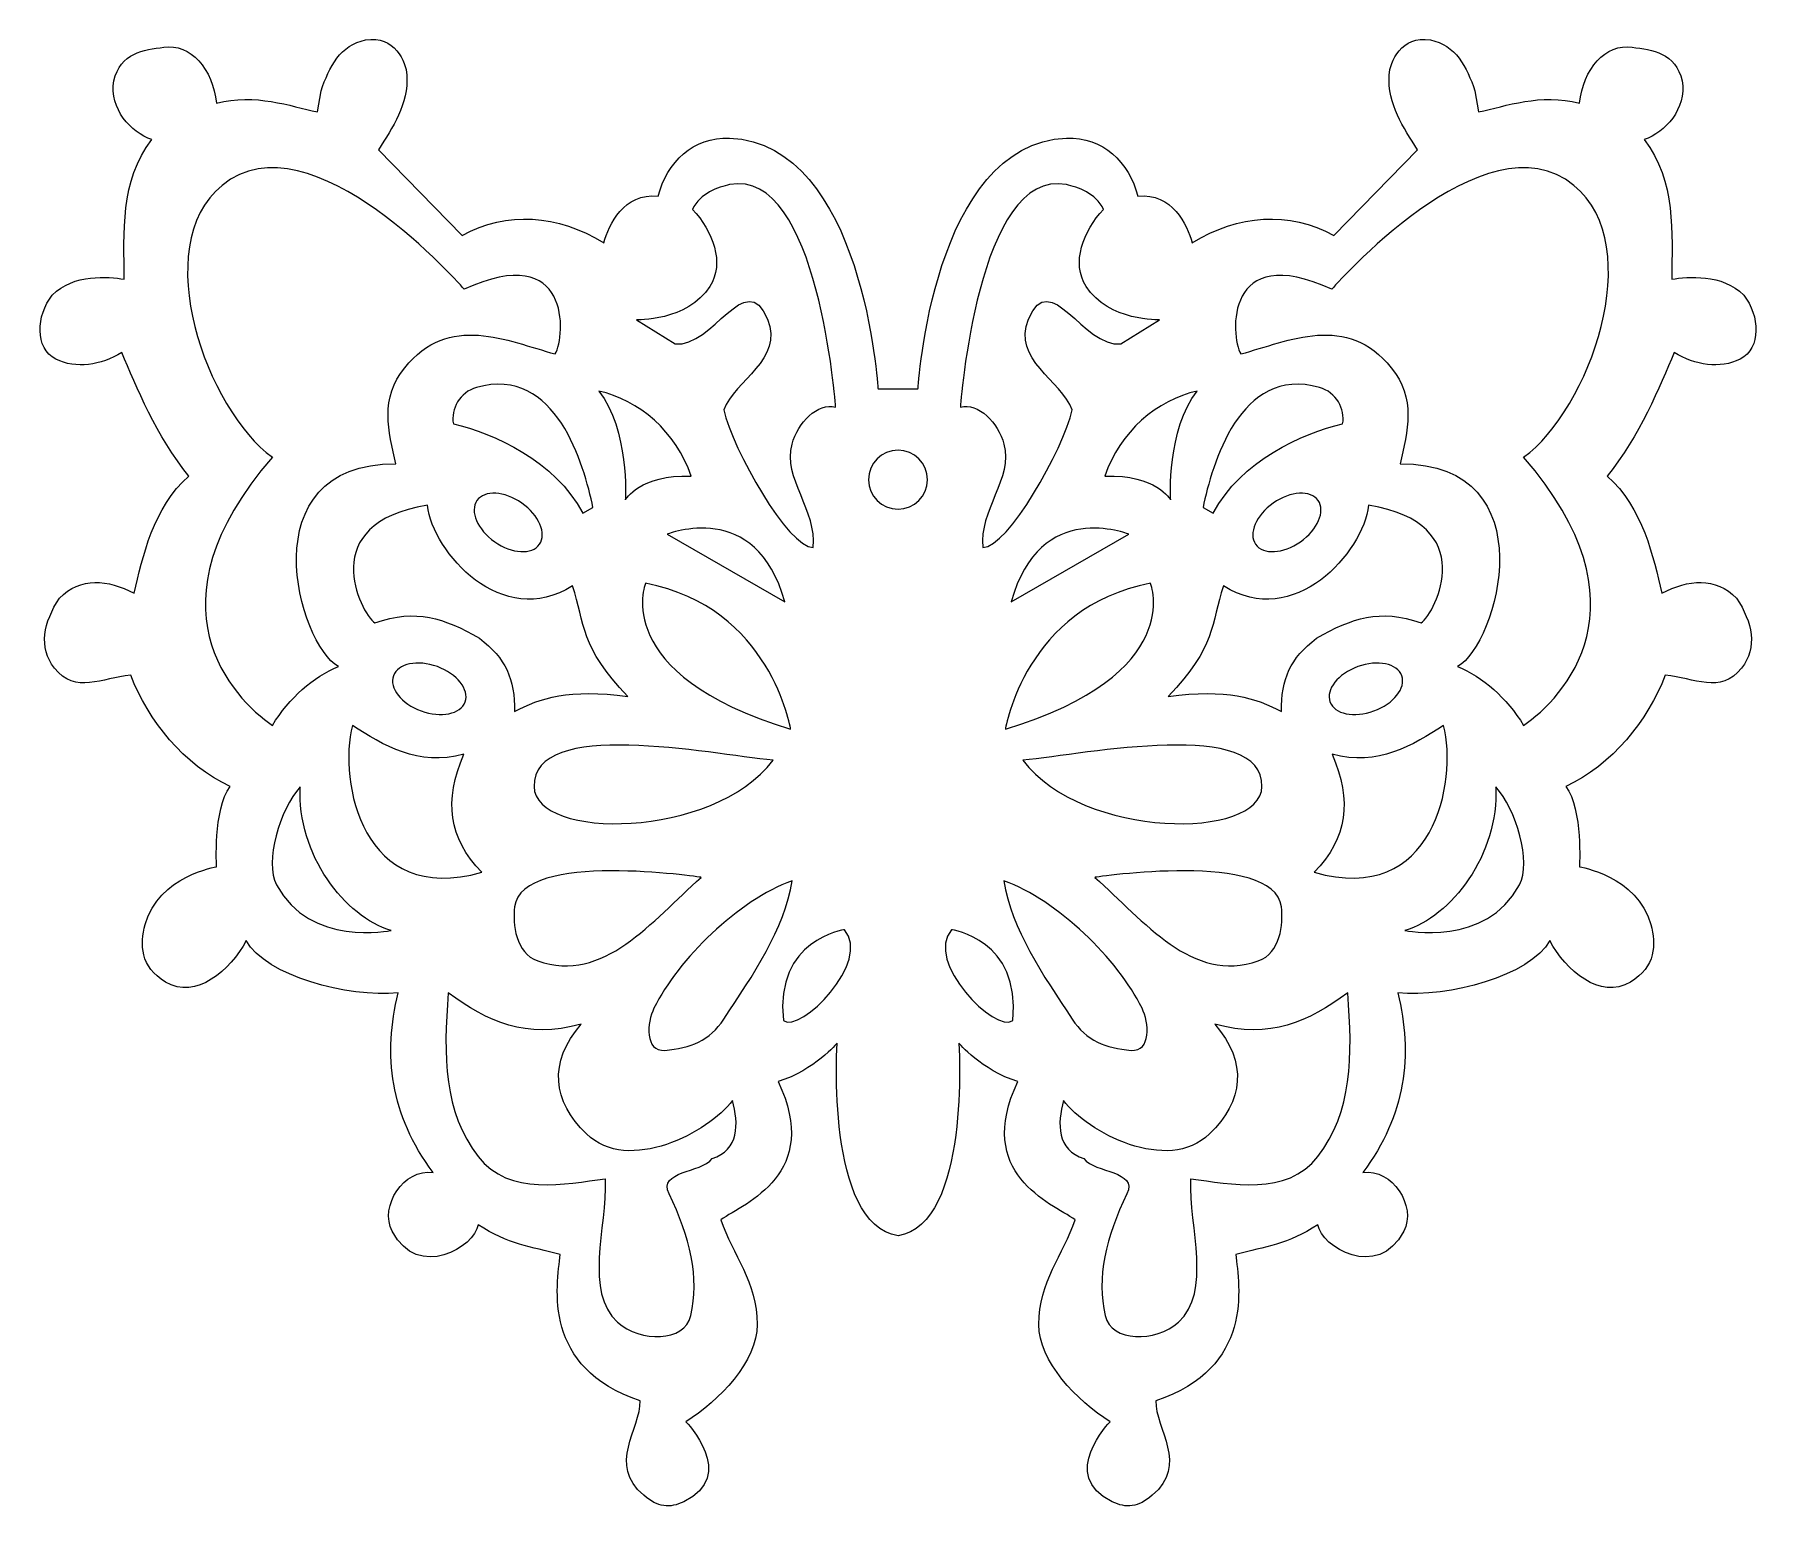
# Model space of a CAD drawing. Header units: centimetres. Extents: x 1 to 127, y -92 to 6.
# Drawn here: x 38.1 to 49.88, y -77.62 to -67.57 of the extents above; entities that cross this region are included whole.
import ezdxf

# ---------------------------------------------------------------- set-up
doc = ezdxf.new("R2010")
doc.units = ezdxf.units.CM
doc.header["$MEASUREMENT"] = 0
doc.layers.add('layer 1', color=7, linetype='Continuous')

msp = doc.modelspace()

# ---------------------------------------------------------------- linework, layer by layer
at = {"layer": 'layer 1', "color": 250}
for points, knots in [([(40.58372, -74.10079), (40.47964, -74.52206), (40.5292, -74.93342), (40.82162, -75.32495), (40.82162, -75.32495), (40.62224, -75.29769), (40.45369, -75.55332), (40.54408, -75.72639), (40.54408, -75.72639), (40.72137, -76.0659), (41.10907, -75.83049), (41.12889, -75.68179), (41.12889, -75.68179), (41.33705, -75.81561), (41.48574, -75.83049), (41.68895, -75.88499), (41.68895, -75.88499), (41.66416, -76.09811), (41.56391, -76.66063), (42.23412, -76.88118), (42.23412, -76.88118), (42.23907, -77.07448), (42.00614, -77.31731), (42.2589, -77.52548), (42.2589, -77.52548), (42.35306, -77.60972), (42.43604, -77.61604), (42.53149, -77.57008), (42.53149, -77.57008), (42.90208, -77.39166), (42.54636, -77.02491), (42.54636, -77.02491), (42.54636, -77.02491), (42.77435, -76.88118), (43.03207, -76.61356), (43.03207, -76.3608), (43.03207, -76.3608), (43.03207, -76.07348), (42.86355, -75.88499), (42.78425, -75.64711), (42.78425, -75.64711), (42.95277, -75.53311), (43.47203, -75.33486), (43.17579, -74.70544), (43.17579, -74.70544), (43.42247, -74.62861), (43.57724, -74.44277), (43.57724, -74.44277), (43.57724, -74.44277), (43.57724, -74.44277), (43.49681, -75.68179), (43.99243, -75.75613), (43.99243, -75.75613), (44.48804, -75.68179), (44.40762, -74.44277), (44.40762, -74.44277), (44.40762, -74.44277), (44.40762, -74.44277), (44.56238, -74.62861), (44.80906, -74.70544), (44.80906, -74.70544), (44.51282, -75.33486), (45.0321, -75.53311), (45.2006, -75.64711), (45.2006, -75.64711), (45.1213, -75.88499), (44.95279, -76.07348), (44.95279, -76.3608), (44.95279, -76.3608), (44.95279, -76.61356), (45.21052, -76.88118), (45.43849, -77.02491), (45.43849, -77.02491), (45.43849, -77.02491), (45.08279, -77.39166), (45.45337, -77.57008), (45.45337, -77.57008), (45.54883, -77.61604), (45.63179, -77.60972), (45.72595, -77.52548), (45.72595, -77.52548), (45.97872, -77.31731), (45.74577, -77.07448), (45.75073, -76.88118), (45.75073, -76.88118), (46.42095, -76.66063), (46.3207, -76.09811), (46.29592, -75.88499), (46.29592, -75.88499), (46.49912, -75.83049), (46.6478, -75.81561), (46.85596, -75.68179), (46.85596, -75.68179), (46.87578, -75.83049), (47.26349, -76.0659), (47.44078, -75.72639), (47.44078, -75.72639), (47.53116, -75.55332), (47.36262, -75.29769), (47.16323, -75.32495), (47.16323, -75.32495), (47.45565, -74.93342), (47.50521, -74.52206), (47.40113, -74.10079), (47.40113, -74.10079), (47.7431, -74.13547), (48.30429, -73.98432), (48.43698, -73.74394), (48.43698, -73.74394), (48.54601, -73.94715), (48.78029, -74.15052), (48.98709, -74.02643), (48.98709, -74.02643), (49.16057, -73.92237), (49.16261, -73.76956), (49.12587, -73.6349), (49.12587, -73.6349), (49.03532, -73.30284), (48.63882, -73.24087), (48.63882, -73.24087), (48.63882, -73.24087), (48.63882, -73.24087), (48.66495, -72.85183), (48.54601, -72.69323), (48.54601, -72.69323), (48.86185, -72.54702), (49.10605, -72.24223), (49.225, -71.93494), (49.225, -71.93494), (49.42325, -71.94981), (49.59993, -72.07052), (49.7454, -71.88538), (49.7454, -71.88538), (49.85442, -71.7466), (49.81974, -71.57314), (49.7107, -71.4096), (49.7107, -71.4096), (49.56698, -71.26091), (49.38225, -71.28321), (49.20022, -71.3749), (49.20022, -71.3749), (49.14571, -71.13204), (49.07135, -70.79007), (48.82851, -70.57695), (48.82851, -70.57695), (49.04657, -70.30932), (49.19031, -69.9624), (49.28447, -69.73441), (49.28447, -69.73441), (49.43181, -69.82113), (49.59672, -69.8484), (49.73548, -69.77902), (49.73548, -69.77902), (49.88068, -69.70642), (49.8693, -69.48165), (49.76026, -69.34287), (49.76026, -69.34287), (49.61158, -69.19419), (49.37864, -69.21897), (49.2696, -69.23383), (49.2696, -69.23383), (49.2696, -68.92159), (49.29935, -68.56475), (49.08127, -68.28226), (49.08127, -68.28226), (49.225, -68.2327), (49.36986, -68.0741), (49.34012, -67.8808), (49.34012, -67.8808), (49.29552, -67.69247), (49.13692, -67.66769), (48.99814, -67.65283), (48.99814, -67.65283), (48.81972, -67.62309), (48.6636, -67.80151), (48.64018, -68.03445), (48.64018, -68.03445), (48.37254, -67.96507), (48.1396, -68.05426), (47.95126, -68.09392), (47.95126, -68.09392), (47.95126, -68.09392), (47.92648, -67.95019), (47.92648, -67.95019), (47.92648, -67.95019), (47.87198, -67.78664), (47.79503, -67.63555), (47.62281, -67.60325), (47.62281, -67.60325), (47.42457, -67.5661), (47.34661, -67.75691), (47.34167, -67.84116), (47.34167, -67.84116), (47.3297, -68.04453), (47.44078, -68.198), (47.53495, -68.35164), (47.53495, -68.35164), (47.53495, -68.35164), (46.96499, -68.93647), (46.96499, -68.93647), (46.96499, -68.93647), (46.65771, -68.76796), (46.31574, -68.79274), (45.99854, -68.98603), (45.99854, -68.98603), (45.96385, -68.86213), (45.86337, -68.64405), (45.62796, -68.66883), (45.62796, -68.66883), (45.56848, -68.43589), (45.38894, -68.26226), (45.14113, -68.27234), (45.14113, -68.27234), (44.22785, -68.30951), (44.12871, -69.98222), (44.12871, -69.98222), (44.12871, -69.98222), (44.12871, -69.98222), (43.85613, -69.98222), (43.85613, -69.98222), (43.85613, -69.98222), (43.85613, -69.98222), (43.75701, -68.30951), (42.84373, -68.27234), (42.84373, -68.27234), (42.59591, -68.26226), (42.41638, -68.43589), (42.3569, -68.66883), (42.3569, -68.66883), (42.12147, -68.64405), (42.021, -68.86213), (41.98632, -68.98603), (41.98632, -68.98603), (41.66912, -68.79274), (41.32715, -68.76796), (41.01987, -68.93647), (41.01987, -68.93647), (41.01987, -68.93647), (40.4499, -68.35164), (40.4499, -68.35164), (40.4499, -68.35164), (40.54408, -68.198), (40.65515, -68.04453), (40.6432, -67.84116), (40.6432, -67.84116), (40.63824, -67.75691), (40.56029, -67.5661), (40.36204, -67.60325), (40.36204, -67.60325), (40.18982, -67.63555), (40.11288, -67.78664), (40.05836, -67.95019), (40.05836, -67.95019), (40.05836, -67.95019), (40.03358, -68.09392), (40.03358, -68.09392), (40.03358, -68.09392), (39.84525, -68.05426), (39.61231, -67.96507), (39.34469, -68.03445), (39.34469, -68.03445), (39.32125, -67.80151), (39.16514, -67.62309), (38.98672, -67.65283), (38.98672, -67.65283), (38.84794, -67.66769), (38.68934, -67.69247), (38.64473, -67.8808), (38.64473, -67.8808), (38.61499, -68.0741), (38.75986, -68.2327), (38.90358, -68.28226), (38.90358, -68.28226), (38.6855, -68.56475), (38.71524, -68.92159), (38.71524, -69.23383), (38.71524, -69.23383), (38.60622, -69.21897), (38.37328, -69.19419), (38.22459, -69.34287), (38.22459, -69.34287), (38.11555, -69.48165), (38.10417, -69.70642), (38.24937, -69.77902), (38.24937, -69.77902), (38.38814, -69.8484), (38.55304, -69.82113), (38.70038, -69.73441), (38.70038, -69.73441), (38.79454, -69.9624), (38.93828, -70.30932), (39.15635, -70.57695), (39.15635, -70.57695), (38.9135, -70.79007), (38.83916, -71.13204), (38.78464, -71.3749), (38.78464, -71.3749), (38.6026, -71.28321), (38.41788, -71.26091), (38.27415, -71.4096), (38.27415, -71.4096), (38.16511, -71.57314), (38.13043, -71.7466), (38.23946, -71.88538), (38.23946, -71.88538), (38.38492, -72.07052), (38.56162, -71.94981), (38.75986, -71.93494), (38.75986, -71.93494), (38.8788, -72.24223), (39.12301, -72.54702), (39.43885, -72.69323), (39.43885, -72.69323), (39.31991, -72.85183), (39.34602, -73.24087), (39.34602, -73.24087), (39.34602, -73.24087), (39.34602, -73.24087), (38.94954, -73.30284), (38.85898, -73.6349), (38.85898, -73.6349), (38.82226, -73.76956), (38.82428, -73.92237), (38.99776, -74.02643), (38.99776, -74.02643), (39.20455, -74.15052), (39.43885, -73.94715), (39.54789, -73.74394), (39.54789, -73.74394), (39.68057, -73.98432), (40.24174, -74.13547), (40.58372, -74.10079)], [0, 0, 0, 0, 0.01190476, 0.01190476, 0.01190476, 0.01190476, 0.02380952, 0.02380952, 0.02380952, 0.02380952, 0.03571429, 0.03571429, 0.03571429, 0.03571429, 0.04761905, 0.04761905, 0.04761905, 0.04761905, 0.05952381, 0.05952381, 0.05952381, 0.05952381, 0.07142857, 0.07142857, 0.07142857, 0.07142857, 0.08333333, 0.08333333, 0.08333333, 0.08333333, 0.0952381, 0.0952381, 0.0952381, 0.0952381, 0.10714286, 0.10714286, 0.10714286, 0.10714286, 0.11904762, 0.11904762, 0.11904762, 0.11904762, 0.13095238, 0.13095238, 0.13095238, 0.13095238, 0.14285714, 0.14285714, 0.14285714, 0.14285714, 0.1547619, 0.1547619, 0.1547619, 0.1547619, 0.16666667, 0.16666667, 0.16666667, 0.16666667, 0.17857143, 0.17857143, 0.17857143, 0.17857143, 0.19047619, 0.19047619, 0.19047619, 0.19047619, 0.20238095, 0.20238095, 0.20238095, 0.20238095, 0.21428571, 0.21428571, 0.21428571, 0.21428571, 0.22619048, 0.22619048, 0.22619048, 0.22619048, 0.23809524, 0.23809524, 0.23809524, 0.23809524, 0.25, 0.25, 0.25, 0.25, 0.26190476, 0.26190476, 0.26190476, 0.26190476, 0.27380952, 0.27380952, 0.27380952, 0.27380952, 0.28571429, 0.28571429, 0.28571429, 0.28571429, 0.29761905, 0.29761905, 0.29761905, 0.29761905, 0.30952381, 0.30952381, 0.30952381, 0.30952381, 0.32142857, 0.32142857, 0.32142857, 0.32142857, 0.33333333, 0.33333333, 0.33333333, 0.33333333, 0.3452381, 0.3452381, 0.3452381, 0.3452381, 0.35714286, 0.35714286, 0.35714286, 0.35714286, 0.36904762, 0.36904762, 0.36904762, 0.36904762, 0.38095238, 0.38095238, 0.38095238, 0.38095238, 0.39285714, 0.39285714, 0.39285714, 0.39285714, 0.4047619, 0.4047619, 0.4047619, 0.4047619, 0.41666667, 0.41666667, 0.41666667, 0.41666667, 0.42857143, 0.42857143, 0.42857143, 0.42857143, 0.44047619, 0.44047619, 0.44047619, 0.44047619, 0.45238095, 0.45238095, 0.45238095, 0.45238095, 0.46428571, 0.46428571, 0.46428571, 0.46428571, 0.47619048, 0.47619048, 0.47619048, 0.47619048, 0.48809524, 0.48809524, 0.48809524, 0.48809524, 0.5, 0.5, 0.5, 0.5, 0.51190476, 0.51190476, 0.51190476, 0.51190476, 0.52380952, 0.52380952, 0.52380952, 0.52380952, 0.53571429, 0.53571429, 0.53571429, 0.53571429, 0.54761905, 0.54761905, 0.54761905, 0.54761905, 0.55952381, 0.55952381, 0.55952381, 0.55952381, 0.57142857, 0.57142857, 0.57142857, 0.57142857, 0.58333333, 0.58333333, 0.58333333, 0.58333333, 0.5952381, 0.5952381, 0.5952381, 0.5952381, 0.60714286, 0.60714286, 0.60714286, 0.60714286, 0.61904762, 0.61904762, 0.61904762, 0.61904762, 0.63095238, 0.63095238, 0.63095238, 0.63095238, 0.64285714, 0.64285714, 0.64285714, 0.64285714, 0.6547619, 0.6547619, 0.6547619, 0.6547619, 0.66666667, 0.66666667, 0.66666667, 0.66666667, 0.67857143, 0.67857143, 0.67857143, 0.67857143, 0.69047619, 0.69047619, 0.69047619, 0.69047619, 0.70238095, 0.70238095, 0.70238095, 0.70238095, 0.71428571, 0.71428571, 0.71428571, 0.71428571, 0.72619048, 0.72619048, 0.72619048, 0.72619048, 0.73809524, 0.73809524, 0.73809524, 0.73809524, 0.75, 0.75, 0.75, 0.75, 0.76190476, 0.76190476, 0.76190476, 0.76190476, 0.77380952, 0.77380952, 0.77380952, 0.77380952, 0.78571429, 0.78571429, 0.78571429, 0.78571429, 0.79761905, 0.79761905, 0.79761905, 0.79761905, 0.80952381, 0.80952381, 0.80952381, 0.80952381, 0.82142857, 0.82142857, 0.82142857, 0.82142857, 0.83333333, 0.83333333, 0.83333333, 0.83333333, 0.8452381, 0.8452381, 0.8452381, 0.8452381, 0.85714286, 0.85714286, 0.85714286, 0.85714286, 0.86904762, 0.86904762, 0.86904762, 0.86904762, 0.88095238, 0.88095238, 0.88095238, 0.88095238, 0.89285714, 0.89285714, 0.89285714, 0.89285714, 0.9047619, 0.9047619, 0.9047619, 0.9047619, 0.91666667, 0.91666667, 0.91666667, 0.91666667, 0.92857143, 0.92857143, 0.92857143, 0.92857143, 0.94047619, 0.94047619, 0.94047619, 0.94047619, 0.95238095, 0.95238095, 0.95238095, 0.95238095, 0.96428571, 0.96428571, 0.96428571, 0.96428571, 0.97619048, 0.97619048, 0.97619048, 0.97619048, 1, 1, 1, 1]), ([(40.62832, -69.83848), (40.45982, -70.0417), (40.51434, -70.27463), (40.56884, -70.4927), (40.56884, -70.4927), (39.55667, -70.49022), (39.90359, -71.72925), (40.17732, -71.87546), (40.17732, -71.87546), (40.00385, -71.94486), (39.84165, -72.08858), (39.7263, -72.27691), (39.7263, -72.27691), (39.45371, -72.08858), (38.85042, -71.45667), (39.7263, -70.44809), (39.7263, -70.44809), (39.28025, -70.12594), (38.87653, -69.01081), (39.3832, -68.59449), (39.3832, -68.59449), (39.9889, -68.09679), (41.03473, -69.30323), (41.03473, -69.30323), (41.03473, -69.30323), (41.76217, -68.96621), (41.72859, -69.62042), (41.65425, -69.74432), (41.65425, -69.74432), (41.32715, -69.65511), (40.93065, -69.46182), (40.62832, -69.83848)], [0, 0, 0, 0, 0.11111111, 0.11111111, 0.11111111, 0.11111111, 0.22222222, 0.22222222, 0.22222222, 0.22222222, 0.33333333, 0.33333333, 0.33333333, 0.33333333, 0.44444444, 0.44444444, 0.44444444, 0.44444444, 0.55555556, 0.55555556, 0.55555556, 0.55555556, 0.66666667, 0.66666667, 0.66666667, 0.66666667, 0.77777778, 0.77777778, 0.77777778, 0.77777778, 1, 1, 1, 1]), ([(47.35653, -69.83848), (47.05421, -69.46182), (46.65771, -69.65511), (46.3306, -69.74432), (46.3306, -69.74432), (46.25626, -69.62042), (46.22269, -68.96621), (46.95013, -69.30323), (46.95013, -69.30323), (46.95013, -69.30323), (47.99594, -68.09679), (48.60165, -68.59449), (48.60165, -68.59449), (49.10832, -69.01081), (48.70461, -70.12594), (48.25856, -70.44809), (48.25856, -70.44809), (49.13445, -71.45667), (48.53114, -72.08858), (48.25856, -72.27691), (48.25856, -72.27691), (48.14321, -72.08858), (47.981, -71.94486), (47.80754, -71.87546), (47.80754, -71.87546), (48.08126, -71.72925), (48.42819, -70.49022), (47.41601, -70.4927), (47.41601, -70.4927), (47.47052, -70.27463), (47.52504, -70.0417), (47.35653, -69.83848)], [0, 0, 0, 0, 0.11111111, 0.11111111, 0.11111111, 0.11111111, 0.22222222, 0.22222222, 0.22222222, 0.22222222, 0.33333333, 0.33333333, 0.33333333, 0.33333333, 0.44444444, 0.44444444, 0.44444444, 0.44444444, 0.55555556, 0.55555556, 0.55555556, 0.55555556, 0.66666667, 0.66666667, 0.66666667, 0.66666667, 0.77777778, 0.77777778, 0.77777778, 0.77777778, 1, 1, 1, 1]), ([(43.10145, -69.50645), (42.95381, -69.147), (42.72974, -69.70468), (42.47202, -69.67494), (42.47202, -69.67494), (42.47202, -69.67494), (42.20821, -69.51138), (42.20821, -69.51138), (42.20821, -69.51138), (42.20821, -69.51138), (42.55514, -69.52377), (42.70991, -69.28342), (42.70991, -69.28342), (42.81209, -69.12476), (42.72974, -68.90673), (42.59097, -68.75805), (42.59097, -68.75805), (42.64053, -68.64902), (42.76939, -68.6044), (42.84373, -68.58953), (42.84373, -68.58953), (43.4492, -68.46845), (43.56733, -70.10612), (43.56733, -70.10612), (43.56733, -70.10612), (43.44342, -70.07638), (43.3096, -70.2102), (43.26996, -70.35888), (43.26996, -70.35888), (43.20553, -70.59183), (43.44342, -70.81485), (43.41369, -71.06265), (43.41369, -71.06265), (43.24517, -71.06761), (42.86355, -70.39358), (42.80407, -70.12594), (42.80407, -70.12594), (42.87843, -69.92274), (43.21544, -69.78399), (43.10145, -69.50645)], [0, 0, 0, 0, 0.09090909, 0.09090909, 0.09090909, 0.09090909, 0.18181818, 0.18181818, 0.18181818, 0.18181818, 0.27272727, 0.27272727, 0.27272727, 0.27272727, 0.36363636, 0.36363636, 0.36363636, 0.36363636, 0.45454545, 0.45454545, 0.45454545, 0.45454545, 0.54545455, 0.54545455, 0.54545455, 0.54545455, 0.63636364, 0.63636364, 0.63636364, 0.63636364, 0.72727273, 0.72727273, 0.72727273, 0.72727273, 0.81818182, 0.81818182, 0.81818182, 0.81818182, 1, 1, 1, 1]), ([(44.7149, -70.35888), (44.67524, -70.2102), (44.54144, -70.07638), (44.41752, -70.10612), (44.41752, -70.10612), (44.41752, -70.10612), (44.53566, -68.46845), (45.14113, -68.58953), (45.14113, -68.58953), (45.21547, -68.6044), (45.34433, -68.64902), (45.39389, -68.75805), (45.39389, -68.75805), (45.25511, -68.90673), (45.17278, -69.12476), (45.27495, -69.28342), (45.27495, -69.28342), (45.42971, -69.52377), (45.77664, -69.51138), (45.77664, -69.51138), (45.77664, -69.51138), (45.77664, -69.51138), (45.51285, -69.67494), (45.51285, -69.67494), (45.51285, -69.67494), (45.25511, -69.70468), (45.03105, -69.147), (44.88342, -69.50645), (44.88342, -69.50645), (44.76942, -69.78399), (45.10643, -69.92274), (45.18078, -70.12594), (45.18078, -70.12594), (45.1213, -70.39358), (44.73968, -71.06761), (44.57118, -71.06265), (44.57118, -71.06265), (44.54144, -70.81485), (44.77932, -70.59183), (44.7149, -70.35888)], [0, 0, 0, 0, 0.09090909, 0.09090909, 0.09090909, 0.09090909, 0.18181818, 0.18181818, 0.18181818, 0.18181818, 0.27272727, 0.27272727, 0.27272727, 0.27272727, 0.36363636, 0.36363636, 0.36363636, 0.36363636, 0.45454545, 0.45454545, 0.45454545, 0.45454545, 0.54545455, 0.54545455, 0.54545455, 0.54545455, 0.63636364, 0.63636364, 0.63636364, 0.63636364, 0.72727273, 0.72727273, 0.72727273, 0.72727273, 0.81818182, 0.81818182, 0.81818182, 0.81818182, 1, 1, 1, 1]), ([(41.84258, -70.82971), (41.65425, -70.47287), (41.23793, -70.28454), (40.96039, -70.22011), (40.96039, -70.22011), (40.94057, -70.12098), (41.00418, -70.00421), (41.11899, -69.9723), (41.11899, -69.9723), (41.66303, -69.82113), (41.8525, -70.50261), (41.91198, -70.79007), (41.91198, -70.79007), (41.91198, -70.79007), (41.84258, -70.82971), (41.84258, -70.82971)], [0, 0, 0, 0, 0.2, 0.2, 0.2, 0.2, 0.4, 0.4, 0.4, 0.4, 0.6, 0.6, 0.6, 0.6, 1, 1, 1, 1]), ([(46.14228, -70.82971), (46.14228, -70.82971), (46.07289, -70.79007), (46.07289, -70.79007), (46.07289, -70.79007), (46.13236, -70.50261), (46.32182, -69.82113), (46.86587, -69.9723), (46.86587, -69.9723), (46.98067, -70.00421), (47.04429, -70.12098), (47.02447, -70.22011), (47.02447, -70.22011), (46.74692, -70.28454), (46.3306, -70.47287), (46.14228, -70.82971)], [0, 0, 0, 0, 0.2, 0.2, 0.2, 0.2, 0.4, 0.4, 0.4, 0.4, 0.6, 0.6, 0.6, 0.6, 1, 1, 1, 1]), ([(42.58105, -70.57695), (42.233, -70.56456), (42.13386, -70.73804), (42.13386, -70.73804), (42.13386, -70.73804), (42.13386, -70.73804), (42.15865, -70.2548), (41.95162, -69.99708), (41.95162, -69.99708), (42.2242, -70.05656), (42.48193, -70.27463), (42.58105, -70.57695)], [0, 0, 0, 0, 0.25, 0.25, 0.25, 0.25, 0.5, 0.5, 0.5, 0.5, 1, 1, 1, 1]), ([(45.85098, -70.73804), (45.85098, -70.73804), (45.75186, -70.56456), (45.40381, -70.57695), (45.40381, -70.57695), (45.50293, -70.27463), (45.76065, -70.05656), (46.03324, -69.99708), (46.03324, -69.99708), (45.8262, -70.2548), (45.85098, -70.73804), (45.85098, -70.73804)], [0, 0, 0, 0, 0.25, 0.25, 0.25, 0.25, 0.5, 0.5, 0.5, 0.5, 1, 1, 1, 1]), ([(43.79115, -70.60174), (43.79115, -70.49057), (43.88126, -70.40046), (43.99243, -70.40046), (43.99243, -70.40046), (44.1036, -70.40046), (44.19371, -70.49057), (44.19371, -70.60174), (44.19371, -70.60174), (44.19371, -70.71291), (44.1036, -70.80302), (43.99243, -70.80302), (43.99243, -70.80302), (43.88126, -70.80302), (43.79115, -70.71291), (43.79115, -70.60174)], [0, 0, 0, 0, 0.2, 0.2, 0.2, 0.2, 0.4, 0.4, 0.4, 0.4, 0.6, 0.6, 0.6, 0.6, 1, 1, 1, 1]), ([(42.14986, -72.07867), (41.74978, -72.02663), (41.55152, -72.08858), (41.3767, -72.18275), (41.3767, -72.18275), (41.38167, -71.95972), (41.31723, -71.82094), (41.13881, -71.68218), (41.13881, -71.68218), (40.891, -71.5434), (40.71258, -71.47898), (40.42512, -71.5781), (40.42512, -71.5781), (40.32487, -71.50623), (40.01512, -70.89911), (40.78331, -70.77519), (40.78331, -70.77519), (40.82048, -71.09735), (41.29132, -71.63013), (41.7732, -71.32534), (41.7732, -71.32534), (41.85746, -71.58306), (41.8241, -71.74166), (42.14986, -72.07867)], [0, 0, 0, 0, 0.14285714, 0.14285714, 0.14285714, 0.14285714, 0.28571429, 0.28571429, 0.28571429, 0.28571429, 0.42857143, 0.42857143, 0.42857143, 0.42857143, 0.57142857, 0.57142857, 0.57142857, 0.57142857, 0.71428571, 0.71428571, 0.71428571, 0.71428571, 1, 1, 1, 1]), ([(41.5476, -71.04172), (41.49659, -71.1146), (41.3598, -71.10683), (41.2421, -71.0244), (41.2421, -71.0244), (41.1244, -70.94196), (41.07035, -70.81605), (41.12136, -70.74319), (41.12136, -70.74319), (41.17238, -70.67031), (41.30916, -70.67808), (41.42686, -70.76052), (41.42686, -70.76052), (41.54456, -70.84295), (41.59862, -70.96886), (41.5476, -71.04172)], [0, 0, 0, 0, 0.2, 0.2, 0.2, 0.2, 0.4, 0.4, 0.4, 0.4, 0.6, 0.6, 0.6, 0.6, 1, 1, 1, 1]), ([(43.22039, -71.43436), (43.22039, -71.43436), (42.41886, -70.97344), (42.41886, -70.97344), (42.41886, -70.97344), (42.41886, -70.97344), (43.02598, -70.72565), (43.22039, -71.43436)], [0, 0, 0, 0, 0.33333333, 0.33333333, 0.33333333, 0.33333333, 1, 1, 1, 1]), ([(45.56599, -70.97344), (45.56599, -70.97344), (44.76446, -71.43436), (44.76446, -71.43436), (44.76446, -71.43436), (44.95887, -70.72565), (45.56599, -70.97344), (45.56599, -70.97344)], [0, 0, 0, 0, 0.33333333, 0.33333333, 0.33333333, 0.33333333, 1, 1, 1, 1]), ([(45.83499, -72.07867), (46.16075, -71.74166), (46.1274, -71.58306), (46.21166, -71.32534), (46.21166, -71.32534), (46.69353, -71.63013), (47.16437, -71.09735), (47.20154, -70.77519), (47.20154, -70.77519), (47.96974, -70.89911), (47.65998, -71.50623), (47.55973, -71.5781), (47.55973, -71.5781), (47.27227, -71.47898), (47.09385, -71.5434), (46.84605, -71.68218), (46.84605, -71.68218), (46.66762, -71.82094), (46.60319, -71.95972), (46.60814, -72.18275), (46.60814, -72.18275), (46.43334, -72.08858), (46.23509, -72.02663), (45.83499, -72.07867)], [0, 0, 0, 0, 0.14285714, 0.14285714, 0.14285714, 0.14285714, 0.28571429, 0.28571429, 0.28571429, 0.28571429, 0.42857143, 0.42857143, 0.42857143, 0.42857143, 0.57142857, 0.57142857, 0.57142857, 0.57142857, 0.71428571, 0.71428571, 0.71428571, 0.71428571, 1, 1, 1, 1]), ([(46.43116, -71.04172), (46.38013, -70.96886), (46.4342, -70.84295), (46.5519, -70.76052), (46.5519, -70.76052), (46.66961, -70.67808), (46.80639, -70.67031), (46.85741, -70.74319), (46.85741, -70.74319), (46.90844, -70.81605), (46.85437, -70.94196), (46.73667, -71.0244), (46.73667, -71.0244), (46.61896, -71.10683), (46.48218, -71.1146), (46.43116, -71.04172)], [0, 0, 0, 0, 0.2, 0.2, 0.2, 0.2, 0.4, 0.4, 0.4, 0.4, 0.6, 0.6, 0.6, 0.6, 1, 1, 1, 1]), ([(43.26004, -72.30171), (42.02236, -71.92751), (42.27017, -71.30799), (42.27017, -71.30799), (42.27017, -71.30799), (43.12511, -71.46907), (43.26004, -72.30171), (43.26004, -72.30171)], [0, 0, 0, 0, 0.33333333, 0.33333333, 0.33333333, 0.33333333, 1, 1, 1, 1]), ([(44.7248, -72.30171), (44.7248, -72.30171), (44.85975, -71.46907), (45.71469, -71.30799), (45.71469, -71.30799), (45.71469, -71.30799), (45.96251, -71.92751), (44.7248, -72.30171)], [0, 0, 0, 0, 0.33333333, 0.33333333, 0.33333333, 0.33333333, 1, 1, 1, 1]), ([(40.851, -71.8758), (40.98603, -71.92497), (41.07083, -72.03259), (41.0404, -72.11617), (41.0404, -72.11617), (41.00999, -72.19976), (40.87586, -72.22767), (40.74084, -72.17852), (40.74084, -72.17852), (40.60581, -72.12935), (40.52101, -72.02173), (40.55144, -71.93815), (40.55144, -71.93815), (40.58185, -71.85456), (40.71598, -71.82665), (40.851, -71.8758)], [0, 0, 0, 0, 0.2, 0.2, 0.2, 0.2, 0.4, 0.4, 0.4, 0.4, 0.6, 0.6, 0.6, 0.6, 1, 1, 1, 1]), ([(46.93835, -72.11617), (46.90792, -72.03259), (46.99272, -71.92497), (47.12776, -71.8758), (47.12776, -71.8758), (47.26279, -71.82665), (47.39692, -71.85456), (47.42735, -71.93815), (47.42735, -71.93815), (47.45777, -72.02173), (47.37297, -72.12935), (47.23794, -72.17852), (47.23794, -72.17852), (47.1029, -72.22767), (46.96876, -72.19976), (46.93835, -72.11617)], [0, 0, 0, 0, 0.2, 0.2, 0.2, 0.2, 0.4, 0.4, 0.4, 0.4, 0.6, 0.6, 0.6, 0.6, 1, 1, 1, 1]), ([(41.03113, -72.47268), (40.89731, -72.79484), (40.92569, -73.04016), (41.15367, -73.27806), (41.15367, -73.27806), (40.33726, -73.51347), (40.17619, -72.65853), (40.27148, -72.27691), (40.27148, -72.27691), (40.47964, -72.41073), (40.72137, -72.55941), (41.03113, -72.47268)], [0, 0, 0, 0, 0.25, 0.25, 0.25, 0.25, 0.5, 0.5, 0.5, 0.5, 1, 1, 1, 1]), ([(43.14109, -72.51481), (42.7286, -73.05504), (41.51722, -73.05907), (41.51053, -72.69323), (41.51053, -72.69323), (41.50196, -72.22488), (42.70001, -72.47021), (43.14109, -72.51481)], [0, 0, 0, 0, 0.33333333, 0.33333333, 0.33333333, 0.33333333, 1, 1, 1, 1]), ([(46.47434, -72.69323), (46.46764, -73.05907), (45.25625, -73.05504), (44.84376, -72.51481), (44.84376, -72.51481), (45.28485, -72.47021), (46.4829, -72.22488), (46.47434, -72.69323)], [0, 0, 0, 0, 0.33333333, 0.33333333, 0.33333333, 0.33333333, 1, 1, 1, 1]), ([(46.83118, -73.27806), (47.05915, -73.04016), (47.08754, -72.79484), (46.95372, -72.47268), (46.95372, -72.47268), (47.26349, -72.55941), (47.50521, -72.41073), (47.71338, -72.27691), (47.71338, -72.27691), (47.80866, -72.65853), (47.64759, -73.51347), (46.83118, -73.27806)], [0, 0, 0, 0, 0.25, 0.25, 0.25, 0.25, 0.5, 0.5, 0.5, 0.5, 1, 1, 1, 1]), ([(39.916, -72.69571), (39.89122, -73.15416), (40.22326, -73.58534), (40.53551, -73.67456), (40.53551, -73.67456), (40.53551, -73.67456), (39.98178, -73.79102), (39.75491, -73.36479), (39.75491, -73.36479), (39.67106, -73.20723), (39.77722, -72.84935), (39.916, -72.69571)], [0, 0, 0, 0, 0.25, 0.25, 0.25, 0.25, 0.5, 0.5, 0.5, 0.5, 1, 1, 1, 1]), ([(47.44935, -73.67456), (47.76158, -73.58534), (48.09365, -73.15416), (48.06887, -72.69571), (48.06887, -72.69571), (48.20764, -72.84935), (48.3138, -73.20723), (48.22993, -73.36479), (48.22993, -73.36479), (48.00309, -73.79102), (47.44935, -73.67456), (47.44935, -73.67456)], [0, 0, 0, 0, 0.25, 0.25, 0.25, 0.25, 0.5, 0.5, 0.5, 0.5, 1, 1, 1, 1]), ([(42.65044, -73.31276), (42.31342, -73.61012), (41.98632, -74.04131), (41.5353, -73.88271), (41.5353, -73.88271), (41.38474, -73.82975), (41.36252, -73.63141), (41.37806, -73.51347), (41.37806, -73.51347), (41.42896, -73.12689), (42.65044, -73.31276), (42.65044, -73.31276)], [0, 0, 0, 0, 0.25, 0.25, 0.25, 0.25, 0.5, 0.5, 0.5, 0.5, 1, 1, 1, 1]), ([(46.44954, -73.88271), (45.99854, -74.04131), (45.67143, -73.61012), (45.33442, -73.31276), (45.33442, -73.31276), (45.33442, -73.31276), (46.55589, -73.12689), (46.6068, -73.51347), (46.6068, -73.51347), (46.62233, -73.63141), (46.60011, -73.82975), (46.44954, -73.88271)], [0, 0, 0, 0, 0.25, 0.25, 0.25, 0.25, 0.5, 0.5, 0.5, 0.5, 1, 1, 1, 1]), ([(42.32828, -74.20485), (42.49319, -73.8728), (42.90321, -73.4664), (43.26996, -73.33752), (43.26996, -73.33752), (43.22039, -73.66464), (43.00233, -73.98183), (42.80407, -74.27921), (42.80407, -74.27921), (42.70991, -74.42789), (42.5761, -74.47745), (42.40263, -74.49232), (42.40263, -74.49232), (42.26488, -74.50412), (42.28014, -74.30181), (42.32828, -74.20485)], [0, 0, 0, 0, 0.2, 0.2, 0.2, 0.2, 0.4, 0.4, 0.4, 0.4, 0.6, 0.6, 0.6, 0.6, 1, 1, 1, 1]), ([(45.18078, -74.27921), (44.98253, -73.98183), (44.76446, -73.66464), (44.7149, -73.33752), (44.7149, -73.33752), (45.08165, -73.4664), (45.49167, -73.8728), (45.65657, -74.20485), (45.65657, -74.20485), (45.70471, -74.30181), (45.71996, -74.50412), (45.58223, -74.49232), (45.58223, -74.49232), (45.40877, -74.47745), (45.27495, -74.42789), (45.18078, -74.27921)], [0, 0, 0, 0, 0.2, 0.2, 0.2, 0.2, 0.4, 0.4, 0.4, 0.4, 0.6, 0.6, 0.6, 0.6, 1, 1, 1, 1]), ([(43.21049, -74.28911), (43.14989, -73.7365), (43.6268, -73.6696), (43.6268, -73.6696), (43.6268, -73.6696), (43.81896, -73.8852), (43.32335, -74.3808), (43.21049, -74.28911)], [0, 0, 0, 0, 0.33333333, 0.33333333, 0.33333333, 0.33333333, 1, 1, 1, 1]), ([(44.77438, -74.28911), (44.66151, -74.3808), (44.1659, -73.8852), (44.35806, -73.6696), (44.35806, -73.6696), (44.35806, -73.6696), (44.83498, -73.7365), (44.77438, -74.28911)], [0, 0, 0, 0, 0.33333333, 0.33333333, 0.33333333, 0.33333333, 1, 1, 1, 1]), ([(40.92569, -74.10079), (41.19829, -74.29903), (41.4524, -74.41797), (41.83268, -74.31389), (41.83268, -74.31389), (41.60469, -74.57658), (41.63825, -74.83926), (41.86737, -75.06228), (41.86737, -75.06228), (42.15369, -75.34101), (42.70382, -75.04988), (42.86355, -74.8343), (42.86355, -74.8343), (42.90817, -74.9929), (42.90817, -75.17132), (42.72479, -75.23078), (42.72479, -75.23078), (42.65044, -75.32991), (42.35194, -75.31256), (42.43124, -75.47116), (42.43124, -75.47116), (42.57496, -75.76356), (42.6394, -76.04359), (42.57992, -76.30132), (42.57992, -76.30132), (42.53786, -76.48356), (42.23412, -76.4847), (42.08048, -76.34592), (42.08048, -76.34592), (41.85007, -76.13782), (42.00614, -75.70657), (41.99622, -75.36956), (41.99622, -75.36956), (41.72364, -75.3993), (41.34263, -75.49196), (41.12891, -75.21592), (41.12891, -75.21592), (40.89484, -74.9136), (40.891, -74.53197), (40.92569, -74.10079)], [0, 0, 0, 0, 0.09090909, 0.09090909, 0.09090909, 0.09090909, 0.18181818, 0.18181818, 0.18181818, 0.18181818, 0.27272727, 0.27272727, 0.27272727, 0.27272727, 0.36363636, 0.36363636, 0.36363636, 0.36363636, 0.45454545, 0.45454545, 0.45454545, 0.45454545, 0.54545455, 0.54545455, 0.54545455, 0.54545455, 0.63636364, 0.63636364, 0.63636364, 0.63636364, 0.72727273, 0.72727273, 0.72727273, 0.72727273, 0.81818182, 0.81818182, 0.81818182, 0.81818182, 1, 1, 1, 1]), ([(46.15218, -74.31389), (46.53246, -74.41797), (46.78657, -74.29903), (47.05915, -74.10079), (47.05915, -74.10079), (47.09385, -74.53197), (47.09002, -74.9136), (46.85595, -75.21592), (46.85595, -75.21592), (46.64223, -75.49196), (46.26122, -75.3993), (45.98863, -75.36956), (45.98863, -75.36956), (45.97872, -75.70657), (46.13479, -76.13782), (45.90437, -76.34592), (45.90437, -76.34592), (45.75073, -76.4847), (45.44699, -76.48356), (45.40493, -76.30132), (45.40493, -76.30132), (45.34545, -76.04359), (45.40989, -75.76356), (45.55362, -75.47116), (45.55362, -75.47116), (45.63292, -75.31256), (45.33442, -75.32991), (45.26007, -75.23078), (45.26007, -75.23078), (45.07669, -75.17132), (45.07669, -74.9929), (45.1213, -74.8343), (45.1213, -74.8343), (45.28103, -75.04988), (45.83116, -75.34101), (46.11748, -75.06228), (46.11748, -75.06228), (46.3466, -74.83926), (46.38018, -74.57658), (46.15218, -74.31389)], [0, 0, 0, 0, 0.09090909, 0.09090909, 0.09090909, 0.09090909, 0.18181818, 0.18181818, 0.18181818, 0.18181818, 0.27272727, 0.27272727, 0.27272727, 0.27272727, 0.36363636, 0.36363636, 0.36363636, 0.36363636, 0.45454545, 0.45454545, 0.45454545, 0.45454545, 0.54545455, 0.54545455, 0.54545455, 0.54545455, 0.63636364, 0.63636364, 0.63636364, 0.63636364, 0.72727273, 0.72727273, 0.72727273, 0.72727273, 0.81818182, 0.81818182, 0.81818182, 0.81818182, 1, 1, 1, 1])]:
    msp.add_open_spline(points, degree=3, knots=knots, dxfattribs=at)

doc.saveas('drawing.dxf')
